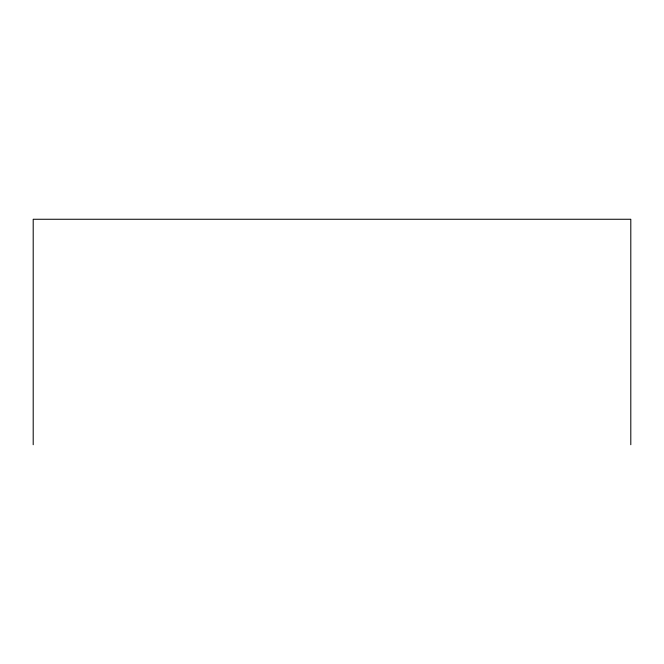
<?xml version="1.0" encoding="UTF-8"?>
<svg xmlns="http://www.w3.org/2000/svg" width="664" height="664" viewBox="0 0 664 664"><rect width="100%" height="100%" fill="white"/><g stroke="black" fill="none" stroke-linecap="round" stroke-linejoin="round"><path stroke-width="1" d="M630.8 444.739L630.8 219.261L33.2 219.261L33.2 444.739"/></g></svg>
